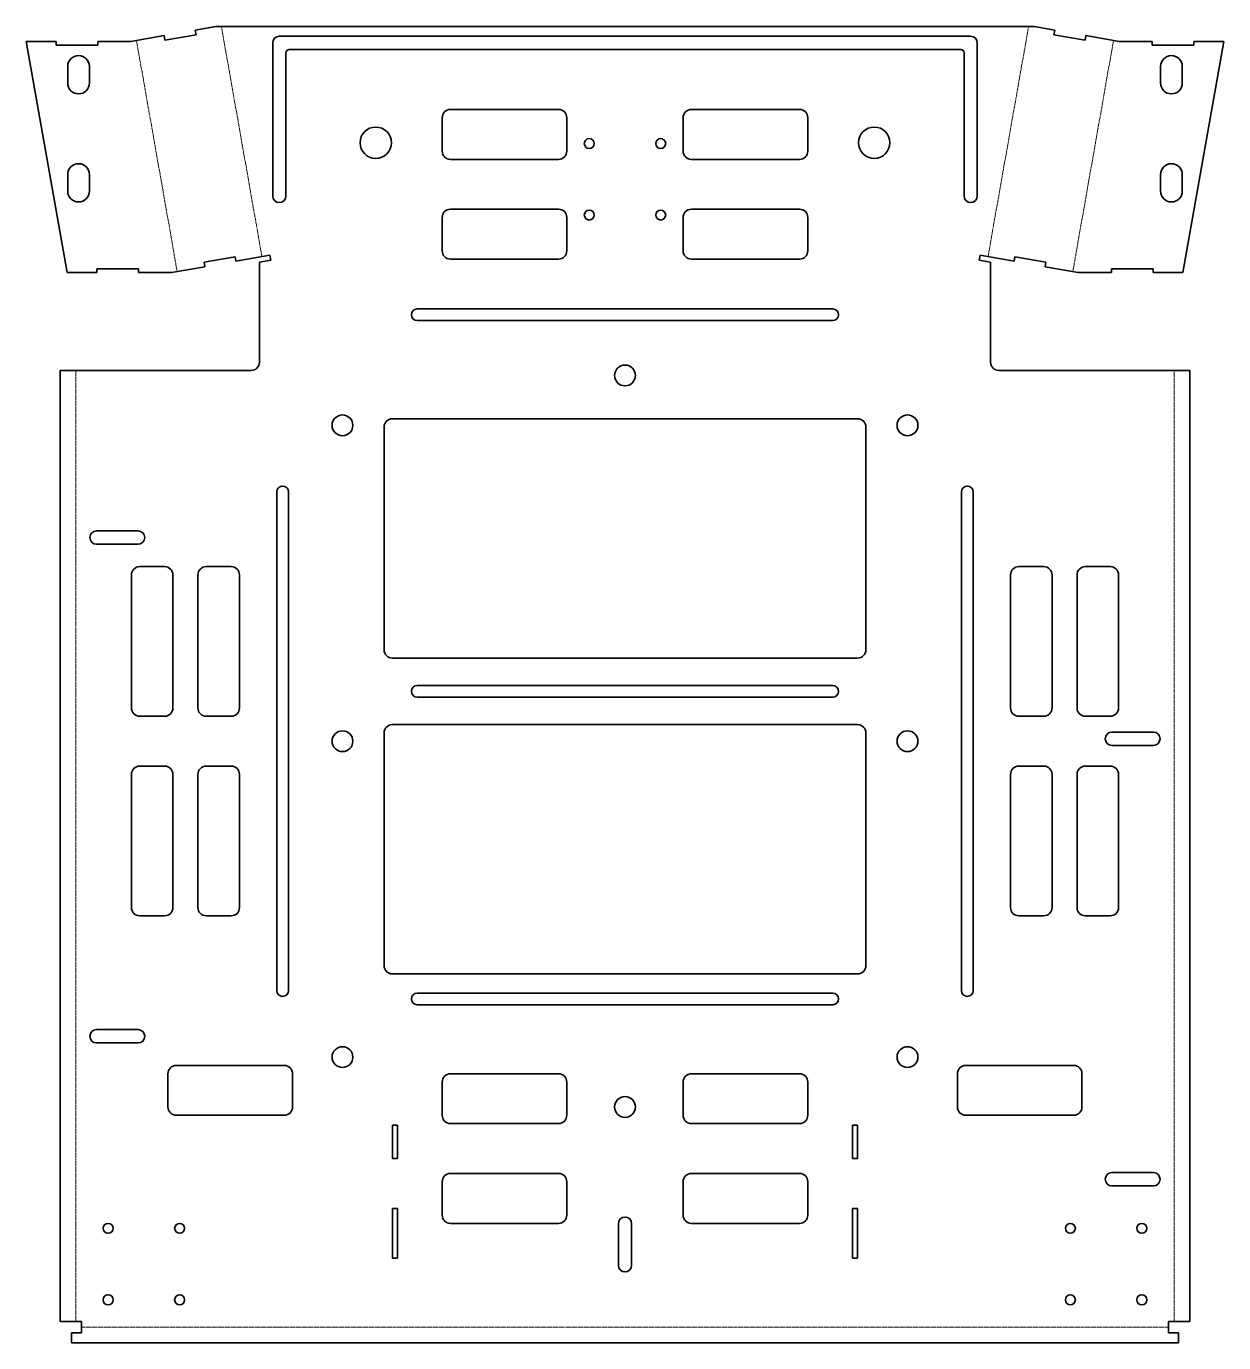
# Model space of a CAD drawing. Header units: millimetres. Extents: x 0 to 721, y 0 to 792.
import ezdxf

# ---------------------------------------------------------------- set-up
doc = ezdxf.new("R2010")
doc.units = ezdxf.units.MM
doc.linetypes.add('Chain', pattern=[13.68, 9.12, -1.14, 2.28, -1.14])
doc.layers.add('SIMUMAK Bend Centerline (ISO)', color=7, linetype='Chain', lineweight=9)
doc.layers.add('SIMUMAK Visible (ISO)', color=7, linetype='Continuous', lineweight=35)

# ---------------------------------------------------------------- blocks, each defined once
blk = doc.blocks.new('SIL-026-CST-02_Sheet_4_SIL-026-CST-02 (Desplegada)')
at = {"layer": 'SIMUMAK Bend Centerline (ISO)', "ltscale": 0.263158}
for p, q in [((-218.45, 257.35), (-242.87, 395.82)), ((218.45, 257.35), (242.87, 395.82)), ((-293.96, 387.35), (-269.45, 248.35)), ((293.96, 387.35), (269.45, 248.35)), ((-330.39, 188.89), (-330.39, -383.11)), ((330.39, -383.11), (330.39, 188.89)), ((327, -386.5), (-327, -386.5))]:
    blk.add_line(p, q, dxfattribs=at)
at = {"layer": 'SIMUMAK Visible (ISO)'}
for p, q in [((-277.32, 390.29), (-297.3, 386.76)), ((-276.83, 387.53), (-277.32, 390.29)), ((-258.12, 390.83), (-276.83, 387.53)), ((-246.3, 395.76), (-258.61, 393.59)), ((-258.61, 393.59), (-258.12, 390.83)), ((239.43, 395.89), (-239.43, 395.89)), ((-208, 389.89), (208, 389.89)), ((246.3, 395.76), (258.61, 393.59)), ((258.12, 390.83), (258.61, 393.59)), ((276.83, 387.53), (258.12, 390.83)), ((277.32, 390.29), (276.83, 387.53)), ((277.32, 390.29), (297.3, 386.76)), ((-360.25, 386.76), (-335.74, 247.76)), ((-342.3, 386.76), (-360.25, 386.76)), ((-342.3, 384.56), (-342.3, 386.76)), ((-317.3, 384.56), (-342.3, 384.56)), ((-297.3, 386.76), (-317.3, 386.76)), ((-317.3, 386.76), (-317.3, 384.56)), ((-212, 293.89), (-212, 385.89)), ((202, 381.89), (-202, 381.89)), ((212, 385.89), (212, 293.89)), ((317.3, 386.76), (297.3, 386.76)), ((317.3, 384.56), (317.3, 386.76)), ((342.3, 384.56), (317.3, 384.56)), ((335.74, 247.76), (360.25, 386.76)), ((360.25, 386.76), (342.3, 386.76)), ((342.3, 386.76), (342.3, 384.56)), ((-204, 379.89), (-204, 293.89)), ((204, 293.89), (204, 379.89)), ((-335.32, 361.76), (-335.32, 371.76)), ((-322.32, 371.76), (-322.32, 361.76)), ((322.32, 361.76), (322.32, 371.76)), ((335.32, 371.76), (335.32, 361.76)), ((-110, 320.89), (-110, 340.89)), ((-105, 345.89), (-40, 345.89)), ((-35, 340.89), (-35, 320.89)), ((35, 320.89), (35, 340.89)), ((40, 345.89), (105, 345.89)), ((110, 340.89), (110, 320.89)), ((-40, 315.89), (-105, 315.89)), ((105, 315.89), (40, 315.89)), ((-335.32, 296.76), (-335.32, 306.76)), ((-322.32, 306.76), (-322.32, 296.76)), ((322.32, 296.76), (322.32, 306.76)), ((335.32, 306.76), (335.32, 296.76)), ((-105, 285.89), (-40, 285.89)), ((40, 285.89), (105, 285.89)), ((-110, 260.89), (-110, 280.89)), ((-35, 280.89), (-35, 260.89)), ((35, 260.89), (35, 280.89)), ((110, 280.89), (110, 260.89)), ((-253.3, 254.04), (-234.59, 257.34)), ((-252.81, 251.29), (-253.3, 254.04)), ((-234.59, 257.34), (-234.1, 254.59)), ((-234.1, 254.59), (-213.63, 258.2)), ((-213.11, 255.24), (-220, 254.03)), ((-220, 254.03), (-220, 193.89)), ((-213.63, 258.2), (-213.11, 255.24)), ((-40, 255.89), (-105, 255.89)), ((105, 255.89), (40, 255.89)), ((213.11, 255.24), (213.63, 258.2)), ((220, 254.03), (213.11, 255.24)), ((234.1, 254.59), (213.63, 258.2)), ((220, 193.89), (220, 254.03)), ((234.1, 254.59), (234.59, 257.34)), ((234.59, 257.34), (253.3, 254.04)), ((253.3, 254.04), (252.81, 251.29)), ((-335.74, 247.76), (-317.79, 247.76)), ((-317.79, 247.76), (-317.79, 249.96)), ((-317.79, 249.96), (-292.79, 249.96)), ((-292.79, 249.96), (-292.79, 247.76)), ((-292.79, 247.76), (-272.79, 247.76)), ((-272.79, 247.76), (-252.81, 251.29)), ((272.79, 247.76), (252.81, 251.29)), ((272.79, 247.76), (292.79, 247.76)), ((292.79, 247.76), (292.79, 249.96)), ((292.79, 249.96), (317.79, 249.96)), ((317.79, 249.96), (317.79, 247.76)), ((317.79, 247.76), (335.74, 247.76)), ((-125, 225.89), (125, 225.89)), ((125, 218.89), (-125, 218.89)), ((-339.79, -383.11), (-339.79, 188.89)), ((-225, 188.89), (-339.79, 188.89)), ((339.79, 188.89), (225, 188.89)), ((339.79, 188.89), (339.79, -383.11)), ((-140, 159.89), (140, 159.89)), ((-145, 20.89), (-145, 154.89)), ((145, 154.89), (145, 20.89)), ((-209.5, -184.11), (-209.5, 115.89)), ((-202.5, 115.89), (-202.5, -184.11)), ((202.5, -184.11), (202.5, 115.89)), ((209.5, 115.89), (209.5, -184.11)), ((-318, 92.39), (-293, 92.39)), ((-293, 84.39), (-318, 84.39)), ((-297, -14.11), (-297, 65.89)), ((-292, 70.89), (-277, 70.89)), ((-272, 65.89), (-272, -14.11)), ((-257, -14.11), (-257, 65.89)), ((-252, 70.89), (-237, 70.89)), ((-232, 65.89), (-232, -14.11)), ((232, -14.11), (232, 65.89)), ((237, 70.89), (252, 70.89)), ((257, 65.89), (257, -14.11)), ((272, -14.11), (272, 65.89)), ((277, 70.89), (292, 70.89)), ((297, 65.89), (297, -14.11)), ((140, 15.89), (-140, 15.89)), ((-125, -0.61), (125, -0.61)), ((125, -7.61), (-125, -7.61)), ((-277, -19.11), (-292, -19.11)), ((-237, -19.11), (-252, -19.11)), ((252, -19.11), (237, -19.11)), ((292, -19.11), (277, -19.11)), ((-145, -169.11), (-145, -29.11)), ((-140, -24.11), (140, -24.11)), ((145, -29.11), (145, -169.11)), ((293, -28.61), (318, -28.61)), ((318, -36.61), (293, -36.61)), ((-297, -134.11), (-297, -54.11)), ((-292, -49.11), (-277, -49.11)), ((-272, -54.11), (-272, -134.11)), ((-257, -134.11), (-257, -54.11)), ((-252, -49.11), (-237, -49.11)), ((-232, -54.11), (-232, -134.11)), ((232, -134.11), (232, -54.11)), ((237, -49.11), (252, -49.11)), ((257, -54.11), (257, -134.11)), ((272, -134.11), (272, -54.11)), ((277, -49.11), (292, -49.11)), ((297, -54.11), (297, -134.11)), ((-277, -139.11), (-292, -139.11)), ((-237, -139.11), (-252, -139.11)), ((252, -139.11), (237, -139.11)), ((292, -139.11), (277, -139.11)), ((140, -174.11), (-140, -174.11)), ((-125, -185.61), (125, -185.61)), ((125, -192.61), (-125, -192.61)), ((-318, -207.61), (-293, -207.61)), ((-293, -215.61), (-318, -215.61)), ((-270, -229.11), (-205, -229.11)), ((205, -229.11), (270, -229.11)), ((-275, -254.11), (-275, -234.11)), ((-200, -234.11), (-200, -254.11)), ((-105, -234.11), (-40, -234.11)), ((40, -234.11), (105, -234.11)), ((200, -254.11), (200, -234.11)), ((275, -234.11), (275, -254.11)), ((-110, -259.11), (-110, -239.11)), ((-35, -239.11), (-35, -259.11)), ((35, -259.11), (35, -239.11)), ((110, -239.11), (110, -259.11)), ((-205, -259.11), (-270, -259.11)), ((270, -259.11), (205, -259.11)), ((-140, -265.11), (-136.9, -265.11)), ((-140, -285.11), (-140, -265.11)), ((-136.9, -265.11), (-136.9, -285.11)), ((-40, -264.11), (-105, -264.11)), ((105, -264.11), (40, -264.11)), ((136.9, -265.11), (140, -265.11)), ((136.9, -285.11), (136.9, -265.11)), ((140, -265.11), (140, -285.11)), ((-136.9, -285.11), (-140, -285.11)), ((140, -285.11), (136.9, -285.11)), ((-110, -319.11), (-110, -299.11)), ((-105, -294.11), (-40, -294.11)), ((-35, -299.11), (-35, -319.11)), ((35, -319.11), (35, -299.11)), ((40, -294.11), (105, -294.11)), ((110, -299.11), (110, -319.11)), ((293, -293.61), (318, -293.61)), ((318, -301.61), (293, -301.61)), ((-140, -315.11), (-136.9, -315.11)), ((-140, -345.11), (-140, -315.11)), ((-136.9, -315.11), (-136.9, -345.11)), ((136.9, -315.11), (140, -315.11)), ((136.9, -345.11), (136.9, -315.11)), ((140, -315.11), (140, -345.11)), ((-40, -324.11), (-105, -324.11)), ((-4, -349.31), (-4, -324.31)), ((4, -324.31), (4, -349.31)), ((105, -324.11), (40, -324.11)), ((-136.9, -345.11), (-140, -345.11)), ((140, -345.11), (136.9, -345.11)), ((-327, -383.11), (-339.79, -383.11)), ((-327, -383.11), (-327, -389.89)), ((327, -389.89), (327, -383.11)), ((339.79, -383.11), (327, -383.11)), ((-333, -389.89), (-333, -395.89)), ((-327, -389.89), (-333, -389.89)), ((-333, -395.89), (333, -395.89)), ((333, -389.89), (327, -389.89)), ((333, -389.89), (333, -395.89))]:
    blk.add_line(p, q, dxfattribs=at)
for centre, radius in [((-150, 325.89), 9.4), ((150, 325.89), 9.4), ((-21.5, 325.39), 3), ((21.5, 325.39), 3), ((-21.5, 282.39), 3), ((21.5, 282.39), 3), ((0, 185.89), 6.25), ((-170, 155.89), 6.25), ((170, 155.89), 6.25), ((-170, -34.11), 6.25), ((170, -34.11), 6.25), ((-170, -224.11), 6.25), ((170, -224.11), 6.25), ((0, -254.11), 6.25), ((-311, -327.11), 3), ((-268, -327.11), 3), ((268, -327.11), 3), ((311, -327.11), 3), ((-311, -370.11), 3), ((-268, -370.11), 3), ((268, -370.11), 3), ((311, -370.11), 3)]:
    blk.add_circle(centre, radius, dxfattribs=at)
at = {"layer": 'SIMUMAK Visible (ISO)', "extrusion": (0, 0, -1)}
for centre, radius, start, end in [((208, 385.89), 4, 0, 90), ((-208, 385.89), 4, 90, 180), ((328.82, 371.76), 6.5, 0, 180), ((-328.82, 371.76), 6.5, 360, 180), ((328.82, 361.76), 6.5, 180, 360), ((-328.82, 361.76), 6.5, 180, 360), ((328.82, 306.76), 6.5, 360, 180), ((-328.82, 306.76), 6.5, 360, 180), ((328.82, 296.76), 6.5, 180, 360), ((208, 293.89), 4, 180, 0), ((-208, 293.89), 4, 180, 0), ((-328.82, 296.76), 6.5, 180, 360), ((125, 222.39), 3.5, 270, 90), ((-125, 222.39), 3.5, 90, 270), ((206, 115.89), 3.5, 360, 180), ((-206, 115.89), 3.5, 0, 180), ((318, 88.39), 4, 270, 90), ((293, 88.39), 4, 90, 270), ((125, -4.11), 3.5, 270, 90), ((-125, -4.11), 3.5, 90, 270), ((-293, -32.61), 4, 270, 90), ((-318, -32.61), 4, 90, 270), ((206, -184.11), 3.5, 180, 360), ((125, -189.11), 3.5, 270, 90), ((-125, -189.11), 3.5, 90, 270), ((-206, -184.11), 3.5, 180, 0), ((318, -211.61), 4, 270, 90), ((293, -211.61), 4, 90, 270), ((-293, -297.61), 4, 270, 90), ((-318, -297.61), 4, 90, 270), ((0, -324.31), 4, 360, 180), ((0, -349.31), 4, 180, 0)]:
    blk.add_arc(centre, radius, start, end, dxfattribs=at)
at = {"layer": 'SIMUMAK Visible (ISO)'}
for centre, radius, start, end in [((-202, 379.89), 2, 90, 180), ((202, 379.89), 2, 0, 90), ((-105, 340.89), 5, 90, 180), ((-40, 340.89), 5, 0, 90), ((40, 340.89), 5, 90, 180), ((105, 340.89), 5, 0, 90), ((-105, 320.89), 5, 180, 270), ((-40, 320.89), 5, 270, 0), ((40, 320.89), 5, 180, 270), ((105, 320.89), 5, 270, 0), ((-105, 280.89), 5, 90, 180), ((-40, 280.89), 5, 0, 90), ((40, 280.89), 5, 90, 180), ((105, 280.89), 5, 0, 90), ((-105, 260.89), 5, 180, 270), ((-40, 260.89), 5, 270, 0), ((40, 260.89), 5, 180, 270), ((105, 260.89), 5, 270, 0), ((-225, 193.89), 5, 270, 360), ((225, 193.89), 5, 180, 270), ((-140, 154.89), 5, 90, 180), ((140, 154.89), 5, 0, 90), ((-292, 65.89), 5, 90, 180), ((-277, 65.89), 5, 0, 90), ((-252, 65.89), 5, 90, 180), ((-237, 65.89), 5, 0, 90), ((237, 65.89), 5, 90, 180), ((252, 65.89), 5, 0, 90), ((277, 65.89), 5, 90, 180), ((292, 65.89), 5, 360, 90), ((-140, 20.89), 5, 180, 270), ((140, 20.89), 5, 270, 0), ((-292, -14.11), 5, 180, 270), ((-277, -14.11), 5, 270, 0), ((-252, -14.11), 5, 180, 270), ((-237, -14.11), 5, 270, 0), ((237, -14.11), 5, 180, 270), ((252, -14.11), 5, 270, 360), ((277, -14.11), 5, 180, 270), ((292, -14.11), 5, 270, 0), ((-140, -29.11), 5, 90, 180), ((140, -29.11), 5, 0, 90), ((-292, -54.11), 5, 90, 180), ((-277, -54.11), 5, 0, 90), ((-252, -54.11), 5, 90, 180), ((-237, -54.11), 5, 0, 90), ((237, -54.11), 5, 90, 180), ((252, -54.11), 5, 0, 90), ((277, -54.11), 5, 90, 180), ((292, -54.11), 5, 0, 90), ((-292, -134.11), 5, 180, 270), ((-277, -134.11), 5, 270, 360), ((-252, -134.11), 5, 180, 270), ((-237, -134.11), 5, 270, 360), ((237, -134.11), 5, 180, 270), ((252, -134.11), 5, 270, 360), ((277, -134.11), 5, 180, 270), ((292, -134.11), 5, 270, 360), ((-140, -169.11), 5, 180, 270), ((140, -169.11), 5, 270, 0), ((-270, -234.11), 5, 90, 180), ((-205, -234.11), 5, 0, 90), ((205, -234.11), 5, 90, 180), ((270, -234.11), 5, 0, 90), ((-105, -239.11), 5, 90, 180), ((-40, -239.11), 5, 0, 90), ((40, -239.11), 5, 90, 180), ((105, -239.11), 5, 0, 90), ((-270, -254.11), 5, 180, 270), ((-205, -254.11), 5, 270, 0), ((-105, -259.11), 5, 180, 270), ((-40, -259.11), 5, 270, 0), ((40, -259.11), 5, 180, 270), ((105, -259.11), 5, 270, 360), ((205, -254.11), 5, 180, 270), ((270, -254.11), 5, 270, 360), ((-105, -299.11), 5, 90, 180), ((-40, -299.11), 5, 0, 90), ((40, -299.11), 5, 90, 180), ((105, -299.11), 5, 360, 90), ((-105, -319.11), 5, 180, 270), ((-40, -319.11), 5, 270, 0), ((40, -319.11), 5, 180, 270), ((105, -319.11), 5, 270, 360)]:
    blk.add_arc(centre, radius, start, end, dxfattribs=at)
for points in [[(-239.43, 395.89), (-241.72, 395.85), (-244.01, 395.8), (-246.3, 395.76)], [(239.43, 395.89), (241.72, 395.85), (244.01, 395.8), (246.3, 395.76)]]:
    blk.add_open_spline(points, degree=3, dxfattribs=at)

msp = doc.modelspace()

# ---------------------------------------------------------------- block references
msp.add_blockref('SIL-026-CST-02_Sheet_4_SIL-026-CST-02 (Desplegada)', (360.25, 395.89))

doc.saveas('drawing.dxf')
